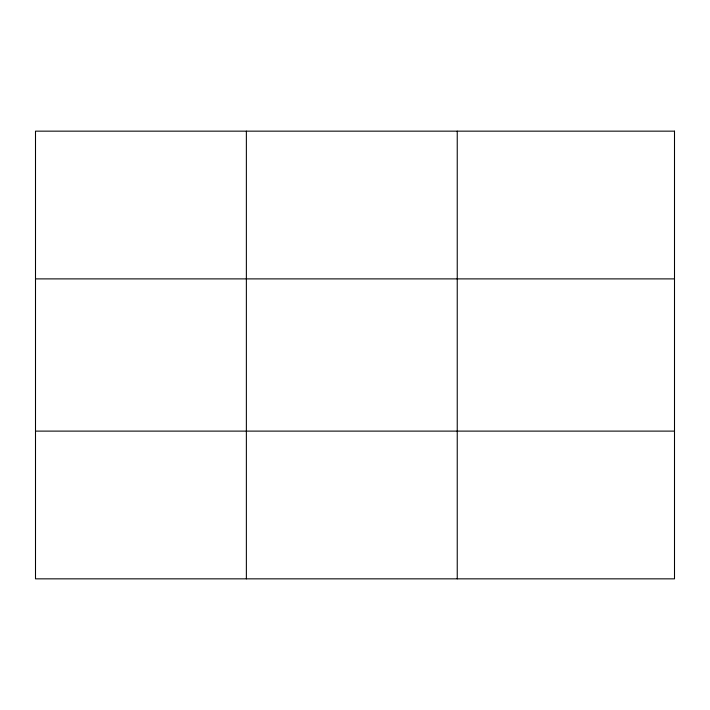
<?xml version="1.0" encoding="UTF-8"?>
<svg xmlns="http://www.w3.org/2000/svg" width="710" height="710" viewBox="0 0 710 710"><rect width="100%" height="100%" fill="white"/><g stroke="black" fill="none" stroke-linecap="round" stroke-linejoin="round"><path stroke-width="1.06" d="M246.37 131.155L246.37 578.845M457.24 131.155L457.24 578.845M35.5 278.888L674.5 278.888M35.5 431.112L674.5 431.112M674.5 131.155L674.5 578.845L35.5 578.845L35.5 131.155L674.5 131.155"/></g></svg>
